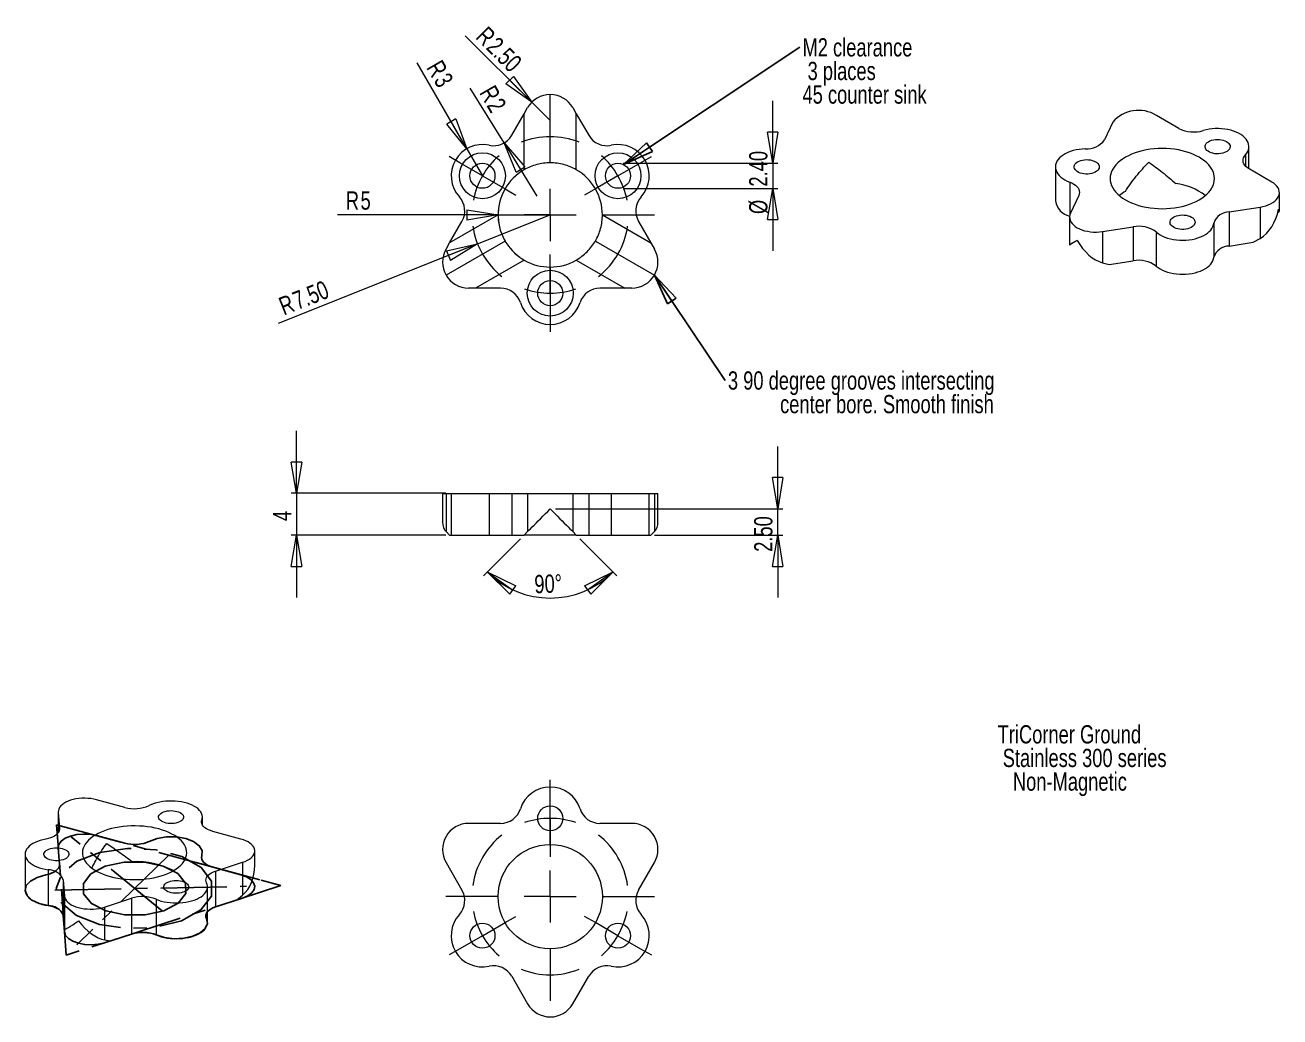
# Model space of a CAD drawing. Header units: millimetres. Extents: x 15 to 256, y 21 to 211.
import ezdxf

# ---------------------------------------------------------------- set-up
doc = ezdxf.new("R2010")
doc.units = ezdxf.units.MM
doc.linetypes.add('CENTERX2', pattern=[20.32, 12.7, -2.54, 2.54, -2.54])
doc.styles.add('SLDTEXTSTYLE0', font='TXT', dxfattribs={"width": 0.75})
doc.dimstyles.new('SLDDIMSTYLE0', dxfattribs={"dimtxt": 3.5, "dimasz": 6, "dimexe": 0, "dimexo": 0.0625, "dimgap": 0.875, "dimtad": 1, "dimtoh": 1, "dimdec": 4, "dimlfac": 0.5, "dimzin": 12, "dimdsep": 46, "dimtxsty": 'SLDTEXTSTYLE0', "dimblk1": 'CLOSED', "dimblk2": 'CLOSED', "dimsah": 1, "dimcen": 0.09, "dimazin": 0, "dimtfac": 1, "dimtofl": 0, "dimtmove": 0, "dimatfit": 3, "dimldrblk": 'CLOSED', "dimfxl": 0, "dimtolj": 1, "dimtzin": 12, "dimarcsym": 0})
doc.dimstyles.new('SLDDIMSTYLE1', dxfattribs={"dimtxt": 3.5, "dimasz": 6, "dimexe": 0, "dimexo": 0.0625, "dimgap": 0.875, "dimtad": 1, "dimtoh": 1, "dimlfac": 0.5, "dimrnd": 1e-09, "dimzin": 12, "dimdsep": 46, "dimtxsty": 'SLDTEXTSTYLE0', "dimblk1": 'CLOSED', "dimblk2": 'CLOSED', "dimsah": 1, "dimcen": 0.09, "dimadec": 0, "dimazin": 0, "dimtfac": 1, "dimtofl": 0, "dimtmove": 0, "dimatfit": 3, "dimldrblk": 'CLOSED', "dimfxl": 0, "dimtolj": 1, "dimtzin": 12, "dimarcsym": 0})
doc.dimstyles.new('SLDDIMSTYLE2', dxfattribs={"dimtxt": 3.5, "dimasz": 6, "dimexe": 0, "dimexo": 0.0625, "dimgap": 0.875, "dimtad": 1, "dimtoh": 1, "dimlfac": 0.5, "dimrnd": 1e-09, "dimzin": 4, "dimdsep": 46, "dimtxsty": 'SLDTEXTSTYLE0', "dimblk1": 'CLOSED', "dimblk2": 'CLOSED', "dimsah": 1, "dimcen": 0.09, "dimadec": 0, "dimazin": 0, "dimtfac": 1, "dimtofl": 0, "dimtmove": 0, "dimatfit": 3, "dimldrblk": 'CLOSED', "dimfxl": 0, "dimtolj": 1, "dimtzin": 12, "dimarcsym": 0})
doc.dimstyles.new('SLDDIMSTYLE3', dxfattribs={"dimtxt": 3.5, "dimasz": 6, "dimexe": 0, "dimexo": 0.0625, "dimgap": 0.875, "dimtad": 1, "dimtoh": 1, "dimlfac": 0.5, "dimrnd": 1e-09, "dimzin": 12, "dimdsep": 46, "dimtxsty": 'SLDTEXTSTYLE0', "dimblk1": 'CLOSED', "dimblk2": 'CLOSED', "dimsah": 1, "dimcen": 0.09, "dimadec": 0, "dimazin": 0, "dimtfac": 1, "dimtofl": 0, "dimtmove": 0, "dimatfit": 3, "dimldrblk": 'CLOSED', "dimfxl": 0, "dimtolj": 1, "dimtzin": 12, "dimarcsym": 0})
doc.dimstyles.new('SLDDIMSTYLE4', dxfattribs={"dimtxt": 3.5, "dimasz": 6, "dimexe": 0, "dimexo": 0.0625, "dimgap": 0.875, "dimtad": 1, "dimtoh": 1, "dimlfac": 0.5, "dimrnd": 1e-09, "dimzin": 4, "dimdsep": 46, "dimtxsty": 'SLDTEXTSTYLE0', "dimblk1": 'CLOSED', "dimblk2": 'CLOSED', "dimsah": 1, "dimcen": 0.09, "dimadec": 0, "dimazin": 0, "dimtfac": 1, "dimtofl": 0, "dimtmove": 0, "dimatfit": 3, "dimldrblk": 'CLOSED', "dimfxl": 0, "dimtolj": 1, "dimtzin": 12, "dimarcsym": 0})
doc.dimstyles.new('SLDDIMSTYLE5', dxfattribs={"dimtxt": 3.5, "dimasz": 6, "dimexe": 0, "dimexo": 0.0625, "dimgap": 0.875, "dimtad": 1, "dimtoh": 1, "dimlfac": 0.5, "dimrnd": 1e-09, "dimzin": 4, "dimdsep": 46, "dimtxsty": 'SLDTEXTSTYLE0', "dimblk1": 'CLOSED', "dimblk2": 'CLOSED', "dimsah": 1, "dimcen": 0.09, "dimadec": 0, "dimazin": 0, "dimtfac": 1, "dimtofl": 0, "dimtmove": 0, "dimatfit": 3, "dimldrblk": 'CLOSED', "dimfxl": 0, "dimtolj": 1, "dimtzin": 12, "dimarcsym": 0})
doc.dimstyles.new('SLDDIMSTYLE6', dxfattribs={"dimtxt": 3.5, "dimasz": 6, "dimexe": 0, "dimexo": 0.0625, "dimgap": 0.875, "dimtad": 1, "dimtoh": 1, "dimlfac": 0.5, "dimrnd": 1e-09, "dimzin": 12, "dimdsep": 46, "dimtxsty": 'SLDTEXTSTYLE0', "dimblk1": 'CLOSED', "dimblk2": 'CLOSED', "dimsah": 1, "dimcen": 0.09, "dimadec": 0, "dimazin": 0, "dimtfac": 1, "dimtofl": 0, "dimtmove": 1, "dimatfit": 3, "dimldrblk": 'CLOSED', "dimfxl": 0, "dimtolj": 1, "dimtzin": 12, "dimarcsym": 0})
doc.dimstyles.new('SLDDIMSTYLE7', dxfattribs={"dimtxt": 6, "dimasz": 6, "dimexe": 0, "dimexo": 0.0625, "dimgap": 1.5, "dimtad": 0, "dimtih": 1, "dimtoh": 1, "dimdec": 0, "dimrnd": 1e-09, "dimzin": 0, "dimdsep": 46, "dimtxsty": 'Standard', "dimblk1": 'CLOSED', "dimblk2": 'CLOSED', "dimsah": 1, "dimcen": 0.09, "dimadec": 0, "dimazin": 0, "dimtfac": 1, "dimtdec": 0, "dimtofl": 0, "dimtmove": 0, "dimatfit": 3, "dimldrblk": 'CLOSED', "dimfxl": 0, "dimtolj": 1, "dimtzin": 0, "dimarcsym": 0})

# ---------------------------------------------------------------- blocks, each defined once
blk = doc.blocks.new('SW_NOTE_0')
at = {"color": 0, "linetype": 'Continuous', "lineweight": 0, "char_height": 3.5, "attachment_point": 1, "style": 'SLDTEXTSTYLE0'}
for s, insert in [('TriCorner Ground', (0, 4.51)), (' Stainless 300 series', (0, -0.01)), ('   Non-Magnetic', (0, -4.54))]:
    blk.add_mtext(s, dxfattribs=dict(at, insert=insert))
blk = doc.blocks.new('_CLOSED')
at = {"color": 0, "linetype": 'ByBlock', "lineweight": -2}
for p, q in [((-1, 0.166667), (0, 0)), ((-1, 0.166667), (-1, -0.166667)), ((0, 0), (-1, -0.166667)), ((0, 0), (-1, 0))]:
    blk.add_line(p, q, dxfattribs=at)
blk = doc.blocks.new('*D3')
at = {"color": 7, "linetype": 'Continuous', "lineweight": 0}
for p, q in [((110.07, 112.64), (102.99, 105.56)), ((121.48, 112.64), (128.56, 105.56))]:
    blk.add_line(p, q, dxfattribs=at)
blk.add_arc((115.78, 118.35), 17.08, 225, 315, dxfattribs=at)
at = {"color": 7, "linetype": 'Continuous', "lineweight": 0, "xscale": 6, "yscale": 6}
for p, rotation in [((103.7, 106.27, -1.08), 144.6790649291375), ((127.85, 106.27, -1.08), 35.32093507086367)]:
    blk.add_blockref('_CLOSED', p, dxfattribs=dict(at, rotation=rotation))
at = {"color": 7, "linetype": 'Continuous', "lineweight": 0, "insert": (112.68, 105.67), "char_height": 3.5, "attachment_point": 1, "rotation": 1.9243, "style": 'SLDTEXTSTYLE0'}
blk.add_mtext('90°', dxfattribs=at)
blk = doc.blocks.new('*D4')
at = {"color": 7, "linetype": 'Continuous', "lineweight": 0}
for p, q in [((67.13, 121.35), (67.13, 133.35)), ((95.79, 121.35), (66.13, 121.35)), ((67.13, 121.35), (67.13, 113.35)), ((95.79, 113.35), (66.13, 113.35)), ((67.13, 113.35), (67.13, 101.35))]:
    blk.add_line(p, q, dxfattribs=at)
at = {"color": 7, "linetype": 'Continuous', "lineweight": 0, "xscale": 6, "yscale": 6}
for p, rotation in [((67.13, 121.35, -1.08), 270.0000000000004), ((67.13, 113.35, -1.08), 90.0000000000004)]:
    blk.add_blockref('_CLOSED', p, dxfattribs=dict(at, rotation=rotation))
at = {"color": 7, "linetype": 'Continuous', "lineweight": 0, "insert": (62.62, 116.04), "char_height": 3.5, "attachment_point": 1, "rotation": 90, "style": 'SLDTEXTSTYLE0'}
blk.add_mtext('4', dxfattribs=at)
blk = doc.blocks.new('*D5')
at = {"color": 7, "linetype": 'Continuous', "lineweight": 0}
for p, q in [((159.39, 118.35), (159.39, 130.35)), ((116.78, 118.35), (160.39, 118.35)), ((159.39, 113.35), (159.39, 118.35)), ((135.77, 113.35), (160.39, 113.35)), ((159.39, 113.35), (159.39, 101.35))]:
    blk.add_line(p, q, dxfattribs=at)
at = {"color": 7, "linetype": 'Continuous', "lineweight": 0, "xscale": 6, "yscale": 6}
for p, rotation in [((159.39, 118.35, -1.08), 270.0000000000004), ((159.39, 113.35, -1.08), 90.0000000000004)]:
    blk.add_blockref('_CLOSED', p, dxfattribs=dict(at, rotation=rotation))
at = {"color": 7, "linetype": 'Continuous', "lineweight": 0, "insert": (154.88, 110.13), "char_height": 3.5, "attachment_point": 1, "rotation": 90, "style": 'SLDTEXTSTYLE0'}
blk.add_mtext('2.50', dxfattribs=at)
blk = doc.blocks.new('SW_CENTERMARKSYMBOL_0')
at = {"color": 0, "linetype": 'Continuous', "lineweight": 0}
for p, q in [((0, 5), (0, 7.4)), ((0, 0), (0, 5)), ((0, -5), (0, 5)), ((0, 0), (0, -5)), ((0, -5), (0, -7.4)), ((0, -15), (0, -10)), ((-10, -15), (-20, -15)), ((0, -15), (-5, -15)), ((0, -15), (0, -20)), ((0, -15), (5, -15)), ((10, -15), (20, -15)), ((-8.66, -20), (-6.58, -18.8)), ((8.66, -20), (6.58, -18.8)), ((-12.99, -22.5), (-8.66, -20)), ((12.99, -22.5), (8.66, -20)), ((-12.99, -22.5), (-17.32, -25)), ((12.99, -22.5), (17.32, -25)), ((-17.32, -25), (-19.4, -26.2)), ((0, -25), (0, -35)), ((17.32, -25), (19.4, -26.2))]:
    blk.add_line(p, q, dxfattribs=at)
for start, end in [(90, 109.0986), (70.9014, 90), (128.1972, 171.8028), (8.1972, 51.8028), (190.9014, 210), (330, 349.0986), (210, 229.0986), (310.9014, 330), (248.1972, 291.8028)]:
    blk.add_arc((0, -15), 15, start, end, dxfattribs=at)
blk = doc.blocks.new('*D7')
at = {"color": 7, "linetype": 'Continuous', "lineweight": 0}
for q in [(74.99, 174.72), (115.78, 174.72)]:
    blk.add_line((105.78, 174.72), q, dxfattribs=at)
blk.add_arc((115.78, 174.72), 10, 174.2894, 234.2894, dxfattribs=at)
at = {"color": 7, "linetype": 'Continuous', "lineweight": 0, "xscale": 6, "yscale": 6, "rotation": 2.732337535058741e-09}
blk.add_blockref('_CLOSED', (105.78, 174.72, 4.2), dxfattribs=at)
at = {"color": 7, "linetype": 'Continuous', "lineweight": 0, "char_height": 3.5, "attachment_point": 1, "rotation": 0, "style": 'SLDTEXTSTYLE0'}
for s, insert in [('R', (76.58, 179.23)), ('5', (79.41, 179.23))]:
    blk.add_mtext(s, dxfattribs=dict(at, insert=insert))
blk = doc.blocks.new('*D8')
at = {"color": 7, "linetype": 'Continuous', "lineweight": 0}
for q in [(115.78, 174.72), (63.59, 153.89)]:
    blk.add_line((101.85, 169.16), q, dxfattribs=at)
at = {"color": 7, "linetype": 'Continuous', "lineweight": 0, "xscale": 6, "yscale": 6, "rotation": 21.76019299812434}
blk.add_blockref('_CLOSED', (101.85, 169.16, 4.2), dxfattribs=at)
at = {"color": 7, "linetype": 'Continuous', "lineweight": 0, "char_height": 3.5, "attachment_point": 1, "rotation": 21.7602, "style": 'SLDTEXTSTYLE0'}
for s, insert in [('7.50', (66.03, 159.72)), ('R', (63.4, 158.67))]:
    blk.add_mtext(s, dxfattribs=dict(at, insert=insert))
blk = doc.blocks.new('*D9')
at = {"color": 7, "linetype": 'Continuous', "lineweight": 0}
for p, q in [((158.43, 184.62), (158.43, 196.62)), ((129.77, 184.62), (159.43, 184.62)), ((158.43, 184.62), (158.43, 179.82)), ((129.77, 179.82), (159.43, 179.82)), ((158.43, 179.82), (158.43, 167.82))]:
    blk.add_line(p, q, dxfattribs=at)
at = {"color": 7, "linetype": 'Continuous', "lineweight": 0, "xscale": 6, "yscale": 6}
for p, rotation in [((158.43, 184.62, 4.2), 270.0000000000004), ((158.43, 179.82, 4.2), 90.0000000000004)]:
    blk.add_blockref('_CLOSED', p, dxfattribs=dict(at, rotation=rotation))
at = {"color": 7, "linetype": 'Continuous', "lineweight": 0, "char_height": 3.5, "attachment_point": 1, "rotation": 90, "style": 'SLDTEXTSTYLE0'}
for s, insert in [('2.40', (153.92, 180.16)), ('%%c', (153.92, 174.89))]:
    blk.add_mtext(s, dxfattribs=dict(at, insert=insert))
blk = doc.blocks.new('*D10')
at = {"color": 7, "linetype": 'Continuous', "lineweight": 0}
for q in [(100.42, 199.03), (113.24, 178.33)]:
    blk.add_line((106.92, 188.53), q, dxfattribs=at)
at = {"color": 7, "linetype": 'Continuous', "lineweight": 0, "xscale": 6, "yscale": 6, "rotation": 121.7866588824368}
blk.add_blockref('_CLOSED', (106.92, 188.53, 4.2), dxfattribs=at)
at = {"color": 7, "linetype": 'Continuous', "lineweight": 0, "char_height": 3.5, "attachment_point": 1, "rotation": 300, "style": 'SLDTEXTSTYLE0'}
for s, insert in [('R', (105.12, 199.91)), ('2', (106.53, 197.46))]:
    blk.add_mtext(s, dxfattribs=dict(at, insert=insert))
blk = doc.blocks.new('*D11')
at = {"color": 7, "linetype": 'Continuous', "lineweight": 0}
for q in [(99.49, 209.08), (115.78, 192.8)]:
    blk.add_line((112.24, 196.33), q, dxfattribs=at)
at = {"color": 7, "linetype": 'Continuous', "lineweight": 0, "xscale": 6, "yscale": 6, "rotation": 315.0000000044914}
blk.add_blockref('_CLOSED', (112.24, 196.33, 4.2), dxfattribs=at)
at = {"color": 7, "linetype": 'Continuous', "lineweight": 0, "char_height": 3.5, "attachment_point": 1, "rotation": 315, "style": 'SLDTEXTSTYLE0'}
for s, insert in [('R', (103.77, 211.12)), ('2.50', (105.78, 209.12))]:
    blk.add_mtext(s, dxfattribs=dict(at, insert=insert))
blk = doc.blocks.new('*D12')
at = {"color": 7, "linetype": 'Continuous', "lineweight": 0}
for q in [(90.29, 203.86), (102.79, 182.22)]:
    blk.add_line((99.79, 187.42), q, dxfattribs=at)
at = {"color": 7, "linetype": 'Continuous', "lineweight": 0, "xscale": 6, "yscale": 6, "rotation": 300.0000000023964}
blk.add_blockref('_CLOSED', (99.79, 187.42, 4.2), dxfattribs=at)
at = {"color": 7, "linetype": 'Continuous', "lineweight": 0, "char_height": 3.5, "attachment_point": 1, "rotation": 300, "style": 'SLDTEXTSTYLE0'}
for s, insert in [('R', (94.97, 204.73)), ('3', (96.39, 202.28))]:
    blk.add_mtext(s, dxfattribs=dict(at, insert=insert))
blk = doc.blocks.new('SW_NOTE_1')
at = {"color": 0, "linetype": 'Continuous', "lineweight": 0, "char_height": 3.5, "attachment_point": 1, "style": 'SLDTEXTSTYLE0'}
for s, insert in [('M2 clearance', (0.5, 1.74)), (' 3 places', (0.5, -2.79)), ('45 counter sink', (0.5, -7.31))]:
    blk.add_mtext(s, dxfattribs=dict(at, insert=insert))
blk = doc.blocks.new('SW_NOTE_2')
at = {"color": 0, "linetype": 'Continuous', "lineweight": 0, "char_height": 3.5, "attachment_point": 1, "style": 'SLDTEXTSTYLE0'}
for s, insert in [('3 90 degree grooves intersecting', (0.5, 1.74)), ('center bore. Smooth finish', (10.5, -2.79))]:
    blk.add_mtext(s, dxfattribs=dict(at, insert=insert))
blk = doc.blocks.new('SW_CENTERMARKSYMBOL_1')
at = {"color": 0, "linetype": 'Continuous', "lineweight": 0}
for p, q in [((0, 25), (0, 35)), ((-17.32, 25), (-19.4, 26.2)), ((-12.99, 22.5), (-17.32, 25)), ((12.99, 22.5), (17.32, 25)), ((17.32, 25), (19.4, 26.2)), ((-12.99, 22.5), (-8.66, 20)), ((12.99, 22.5), (8.66, 20)), ((-8.66, 20), (-6.58, 18.8)), ((0, 15), (0, 20)), ((8.66, 20), (6.58, 18.8)), ((-10, 15), (-20, 15)), ((0, 15), (-5, 15)), ((0, 15), (0, 10)), ((0, 15), (5, 15)), ((10, 15), (20, 15)), ((0, 5), (0, 7.4)), ((0, 0), (0, 5)), ((0, 5), (0, -5)), ((0, 0), (0, -5)), ((0, -5), (0, -7.4))]:
    blk.add_line(p, q, dxfattribs=at)
for start, end in [(68.1972, 111.8028), (130.9014, 150), (30, 49.0986), (150, 169.0986), (10.9014, 30), (188.1972, 231.8028), (308.1972, 351.8028), (250.9014, 270), (270, 289.0986)]:
    blk.add_arc((0, 15), 15, start, end, dxfattribs=at)

msp = doc.modelspace()

# ---------------------------------------------------------------- linework, layer by layer
at = {"color": 7, "linetype": 'Continuous', "lineweight": 15}
for p, q in [((115.77771, 184.7248), (115.77771, 197.79557)), ((110.77771, 194.13532), (111.44758, 195.29557)), ((120.10783, 195.29557), (120.77771, 194.13532)), ((108.3868, 189.99415), (110.77771, 194.13532)), ((110.77771, 183.38505), (110.77771, 194.13532)), ((120.77771, 183.38505), (120.77771, 194.13532)), ((120.77771, 194.13532), (123.16861, 189.99415)), ((223.62849, 192.51936), (222.04412, 189.10587)), ((236.32225, 191.31447), (231.99366, 193.81331)), ((249.07206, 186.22855), (249.07206, 184.10823)), ((254.12574, 181.03673), (249.79715, 183.53557)), ((215.40748, 181.02118), (215.40748, 174.72738)), ((217.11197, 178.47971), (215.52759, 175.06622)), ((245.97133, 175.29299), (251.8843, 176.20763)), ((251.8843, 176.20763), (251.8843, 170.22228)), ((105.77771, 174.7248), (96.46771, 169.34967)), ((96.46771, 169.34967), (98.85861, 173.49084)), ((125.77771, 174.7248), (135.08771, 169.34967)), ((132.6968, 173.49084), (135.08771, 169.34967)), ((245.97133, 175.29299), (245.97133, 168.76066)), ((221.65131, 171.53107), (227.56428, 172.44571)), ((221.65131, 171.53107), (221.65131, 165.54572)), ((227.56428, 172.44571), (227.56428, 165.91339)), ((231.96672, 171.46173), (231.96672, 164.92941)), ((243.01095, 173.1701), (243.01095, 166.63777)), ((107.11745, 169.7248), (95.79783, 163.18942)), ((95.79783, 168.18941), (96.46771, 169.34967)), ((124.43796, 169.7248), (135.75758, 163.18942)), ((135.08771, 169.34967), (135.75758, 168.18941)), ((215.87434, 169.28096), (215.52759, 169.08088)), ((216.82197, 169.82802), (215.87434, 169.28096)), ((245.97133, 168.76066), (250.59021, 169.47512)), ((250.59021, 169.47512), (251.8843, 170.22228)), ((110.77771, 166.06455), (101.46771, 160.68941)), ((120.77771, 166.06455), (130.08771, 160.68941)), ((221.65131, 165.54572), (222.94541, 165.19892)), ((222.94541, 165.19892), (227.56428, 165.91339)), ((101.46771, 160.68941), (100.12796, 160.68941)), ((106.24952, 160.68941), (101.46771, 160.68941)), ((130.08771, 160.68941), (125.3059, 160.68941)), ((131.42745, 160.68941), (130.08771, 160.68941)), ((95.12796, 121.34539), (95.79783, 121.34539)), ((95.79783, 121.34539), (95.79783, 114.01526)), ((95.79783, 121.34539), (98.85861, 121.34539)), ((96.78733, 121.34539), (104.06855, 121.34539)), ((98.85861, 121.34539), (99.39451, 121.34539)), ((104.06855, 121.34539), (104.06855, 113.34539)), ((104.06855, 121.34539), (108.3868, 121.34539)), ((108.3868, 121.34539), (108.3868, 113.34539)), ((108.3868, 121.34539), (111.44758, 121.34539)), ((111.44758, 121.34539), (111.44758, 114.01526)), ((111.44758, 121.34539), (120.10783, 121.34539)), ((120.10783, 121.34539), (120.10783, 114.01526)), ((120.10783, 121.34539), (123.16861, 121.34539)), ((123.16861, 121.34539), (123.16861, 113.34539)), ((123.16861, 121.34539), (127.48686, 121.34539)), ((127.48686, 121.34539), (127.48686, 113.34539)), ((127.48686, 121.34539), (134.76809, 121.34539)), ((132.16091, 121.34539), (132.6968, 121.34539)), ((132.6968, 121.34539), (135.75758, 121.34539)), ((135.75758, 121.34539), (135.75758, 114.01526)), ((135.75758, 121.34539), (136.42745, 121.34539)), ((95.79783, 114.01526), (96.46771, 113.34539)), ((96.46771, 113.34539), (98.85861, 113.34539)), ((96.78733, 113.34539), (104.06855, 113.34539)), ((98.85861, 113.34539), (99.39451, 113.34539)), ((104.06855, 113.34539), (108.3868, 113.34539)), ((108.3868, 113.34539), (110.77771, 113.34539)), ((110.77771, 113.34539), (111.44758, 114.01526)), ((120.77771, 113.34539), (110.77771, 113.34539)), ((120.10783, 114.01526), (120.77771, 113.34539)), ((120.77771, 113.34539), (123.16861, 113.34539)), ((123.16861, 113.34539), (127.48686, 113.34539)), ((127.48686, 113.34539), (134.76809, 113.34539)), ((132.16091, 113.34539), (132.6968, 113.34539)), ((132.6968, 113.34539), (135.08771, 113.34539)), ((135.08771, 113.34539), (135.75758, 114.01526)), ((34.20222, 61.11999), (28.7882, 62.5914)), ((21.45835, 60.2159), (21.6912, 57.06535)), ((21.45835, 60.2159), (21.45835, 56.29017)), ((48.98541, 58.72456), (48.98541, 57.99848)), ((106.24952, 58.07005), (100.12796, 58.07005)), ((131.42745, 58.07005), (125.3059, 58.07005)), ((21.6912, 57.06535), (21.6912, 56.90862)), ((56.47004, 55.06807), (51.05603, 56.53949)), ((51.61831, 48.9318), (56.79947, 50.61094)), ((56.79947, 50.61094), (56.79947, 44.32779)), ((95.79783, 50.57005), (98.85861, 45.26863)), ((132.6968, 45.26863), (135.75758, 50.57005)), ((19.48728, 49.16464), (19.48728, 42.3073)), ((51.61831, 48.9318), (51.61831, 42.07446)), ((22.41609, 47.25769), (22.64895, 44.10714)), ((22.41609, 47.25769), (22.41609, 40.40035)), ((22.64895, 44.10714), (22.64895, 37.82399)), ((30.30823, 42.02551), (35.48939, 43.70465)), ((35.48939, 43.70465), (35.48939, 36.84731)), ((40.19886, 43.53568), (40.19886, 36.67834)), ((51.61831, 42.07446), (55.66554, 43.38611)), ((55.66554, 43.38611), (56.79947, 44.32779)), ((30.30823, 42.02551), (30.30823, 35.74236)), ((22.41609, 40.40035), (22.59798, 37.93932)), ((22.59798, 37.93932), (22.64895, 37.82399)), ((31.44217, 35.53566), (35.48939, 36.84731)), ((30.30823, 35.74236), (31.44217, 35.53566)), ((108.3868, 28.76532), (111.44758, 23.46389)), ((120.10783, 23.46389), (123.16861, 28.76532))]:
    msp.add_line(p, q, dxfattribs=at)
at = {"color": 7, "linetype": 'CENTERX2'}
for p, q in [((21.12892, 57.81569), (37.39164, 53.39583)), ((22.97837, 32.79267), (21.12892, 57.81569)), ((21.12892, 57.81569), (64.12933, 46.1291)), ((41.40468, 41.21998), (23.948, 55.50828)), ((42.62912, 51.9724), (25.00312, 34.76888)), ((47.8666, 50.54896), (64.12933, 46.1291)), ((20.78537, 45.27931), (57.55591, 46.00023)), ((64.12933, 46.1291), (22.97837, 32.79267))]:
    msp.add_line(p, q, dxfattribs=at)
at = {"color": 7, "linetype": 'Continuous'}
for p, q in [((34.20222, 54.26265), (28.7882, 55.73406)), ((21.45835, 53.35856), (21.6912, 50.20801)), ((56.47004, 48.21073), (51.05603, 49.68215)), ((51.61831, 42.07446), (56.79947, 43.7536)), ((22.41609, 40.40035), (22.64895, 37.2498)), ((30.30823, 35.16817), (35.48939, 36.84731))]:
    msp.add_line(p, q, dxfattribs=at)
at = {"color": 7, "linetype": 'Continuous', "lineweight": 15, "flags": 128}
for points in [[(249.07206, 186.22855), (249.32262, 186.54688), (249.51632, 186.87818), (249.65117, 187.21906), (249.72579, 187.56605), (249.73944, 187.91562), (249.69197, 188.26421), (249.58386, 188.60825), (249.41621, 188.94425), (249.19075, 189.26878), (248.90975, 189.57853), (248.57609, 189.87035), (248.19316, 190.14126), (247.76487, 190.38851), (247.29559, 190.60956), (246.79009, 190.80218), (246.25352, 190.9644), (245.69136, 191.09456), (245.10933, 191.19134), (244.51337, 191.25375), (243.90954, 191.28115), (243.304, 191.27327), (242.70293, 191.23019), (242.11244, 191.15235), (241.53855, 191.04053), (240.98712, 190.89588)], [(245.43884, 188.79847), (245.68909, 188.62863), (245.88891, 188.43782), (246.03312, 188.23097), (246.11798, 188.01345), (246.1413, 187.79088), (246.10247, 187.56904), (246.00251, 187.35367), (245.84399, 187.15034), (245.63103, 186.96432), (245.36913, 186.80044), (245.06509, 186.66293), (244.72678, 186.55535), (244.36295, 186.4805), (243.98304, 186.44031), (243.59688, 186.43582), (243.21447, 186.46715), (242.84572, 186.53348), (242.50017, 186.6331), (242.18679, 186.76344), (241.91368, 186.9211), (241.68791, 187.10201), (241.51534, 187.30149), (241.40043, 187.51437), (241.34616, 187.73513), (241.35394, 187.95805), (241.42356, 188.17737), (241.55323, 188.3874), (241.73957, 188.58271), (241.97777, 188.75823), (242.26166, 188.90942), (242.58388, 189.03236), (242.93609, 189.12387), (243.30917, 189.18158), (243.69346, 189.20399), (244.07899, 189.19053), (244.45579, 189.14154), (244.8141, 189.05829), (245.14464, 188.94294), (245.43884, 188.79847)], [(218.36677, 187.39688), (217.76393, 187.36298), (217.17009, 187.29417), (216.59128, 187.19115), (216.03342, 187.05496), (215.50219, 186.887), (215.00299, 186.68897), (214.54093, 186.4629), (214.1207, 186.21109), (213.74659, 185.9361), (213.42241, 185.64074), (213.15146, 185.32802), (212.93651, 185.00112), (212.77975, 184.66338), (212.68277, 184.31823), (212.64656, 183.9692), (212.67149, 183.61984), (212.75731, 183.27371), (212.90314, 182.93434), (213.1075, 182.60518), (213.3683, 182.2896), (213.68288, 181.9908), (214.04805, 181.71184), (214.46008, 181.45555), (214.91476, 181.22454), (215.40748, 181.02118)], [(220.34335, 184.91661), (220.5936, 184.74677), (220.79342, 184.55595), (220.93763, 184.3491), (221.02249, 184.13158), (221.04581, 183.90902), (221.00698, 183.68717), (220.90702, 183.4718), (220.7485, 183.26847), (220.53554, 183.08246), (220.27364, 182.91857), (219.9696, 182.78106), (219.63129, 182.67349), (219.26746, 182.59863), (218.88755, 182.55844), (218.50139, 182.55395), (218.11898, 182.58528), (217.75023, 182.65162), (217.40469, 182.75124), (217.0913, 182.88157), (216.81819, 183.03923), (216.59242, 183.22015), (216.41985, 183.41963), (216.30494, 183.6325), (216.25067, 183.85326), (216.25845, 184.07619), (216.32807, 184.29551), (216.45774, 184.50554), (216.64408, 184.70084), (216.88228, 184.87636), (217.16617, 185.02755), (217.48839, 185.15049), (217.84061, 185.242), (218.21368, 185.29971), (218.59797, 185.32213), (218.9835, 185.30866), (219.3603, 185.25967), (219.71861, 185.17642), (220.04915, 185.06107), (220.34335, 184.91661)], [(226.06412, 177.61368), (226.6407, 177.30599), (227.25733, 177.02536), (227.9102, 176.77353), (228.59528, 176.55205), (229.30835, 176.36228), (230.04501, 176.20539), (230.80073, 176.08235), (231.57084, 175.99392), (232.35059, 175.94064), (233.13518, 175.92284), (233.91977, 175.94064), (234.69953, 175.99392), (235.46964, 176.08235), (236.22535, 176.20539), (236.96202, 176.36228), (237.67509, 176.55205), (238.36017, 176.77353), (239.01304, 177.02536), (239.62966, 177.30599), (240.20625, 177.61368), (240.73924, 177.94654), (241.22535, 178.30251), (241.66159, 178.6794), (242.04525, 179.07489), (242.37398, 179.48654), (242.64575, 179.9118), (242.85888, 180.34807), (243.01207, 180.79264), (243.10436, 181.24278), (243.13518, 181.69572), (243.10436, 182.14865), (243.01207, 182.5988), (242.85888, 183.04337), (242.64575, 183.47964), (242.37398, 183.9049), (242.04525, 184.31655), (241.66159, 184.71204), (241.22535, 185.08893), (240.73924, 185.4449), (240.20625, 185.77776), (239.62966, 186.08545), (239.01304, 186.36608), (238.36017, 186.61791), (237.67509, 186.83939), (236.96202, 187.02916), (236.22535, 187.18605), (235.46964, 187.30909), (234.69953, 187.39752), (233.91977, 187.4508), (233.13518, 187.4686), (232.35059, 187.4508), (231.57084, 187.39752), (230.80073, 187.30909), (230.04501, 187.18605), (229.30835, 187.02916), (228.59528, 186.83939), (227.9102, 186.61791), (227.25733, 186.36608), (226.6407, 186.08545), (226.06412, 185.77776), (225.53112, 185.4449), (225.04501, 185.08893), (224.60878, 184.71204), (224.22512, 184.31655), (223.89639, 183.9049), (223.62462, 183.47964), (223.41148, 183.04337), (223.2583, 182.5988), (223.16601, 182.14865), (223.13518, 181.69572), (223.16601, 181.24278), (223.2583, 180.79264), (223.41148, 180.34807), (223.62462, 179.9118), (223.89639, 179.48654), (224.22512, 179.07489), (224.60878, 178.6794), (225.04501, 178.30251), (225.53112, 177.94654), (226.06412, 177.61368)], [(249.79715, 183.53557), (249.46355, 183.75415), (249.18027, 183.99523), (248.95182, 184.25498), (248.78184, 184.52926), (248.67304, 184.81372), (248.62714, 185.10383), (248.64488, 185.39496), (248.72597, 185.68249), (248.86912, 185.96183), (249.07206, 186.22855)], [(215.40748, 181.02118), (215.81423, 180.84878), (216.18015, 180.64818), (216.49941, 180.42258), (216.76693, 180.17557), (216.97844, 179.91108), (217.13059, 179.63333), (217.22095, 179.34673), (217.24809, 179.05584), (217.21156, 178.76529), (217.11197, 178.47971)], [(251.8843, 176.20763), (252.43624, 176.31321), (252.96321, 176.45506), (253.45809, 176.63128), (253.91419, 176.83947), (254.32533, 177.07682), (254.68597, 177.34012), (254.99121, 177.62581), (255.23694, 177.93002), (255.41984, 178.24865), (255.53742, 178.57737), (255.58809, 178.91176), (255.57118, 179.24728), (255.48691, 179.5794), (255.33642, 179.90362), (255.12175, 180.21557), (254.84579, 180.51102), (254.51229, 180.78598), (254.12574, 181.03673)], [(215.52759, 175.06622), (215.41001, 174.73749), (215.35933, 174.40311), (215.37625, 174.06759), (215.46052, 173.73547), (215.61101, 173.41124), (215.82568, 173.0993), (216.10164, 172.80385), (216.43514, 172.52889), (216.82169, 172.27814), (217.25604, 172.05499), (217.73234, 171.86246), (218.24413, 171.70316), (218.7845, 171.57923), (219.34613, 171.49235), (219.92144, 171.4437), (220.50264, 171.43394), (221.08188, 171.4632), (221.65131, 171.53107)], [(238.71453, 174.31115), (238.96478, 174.14131), (239.16459, 173.9505), (239.3088, 173.74365), (239.39366, 173.52613), (239.41698, 173.30356), (239.37816, 173.08172), (239.27819, 172.86635), (239.11967, 172.66302), (238.90671, 172.477), (238.64482, 172.31312), (238.34077, 172.17561), (238.00246, 172.06803), (237.63863, 171.99318), (237.25872, 171.95299), (236.87256, 171.9485), (236.49015, 171.97983), (236.1214, 172.04616), (235.77586, 172.14579), (235.46247, 172.27612), (235.18936, 172.43378), (234.96359, 172.6147), (234.79102, 172.81417), (234.67612, 173.02705), (234.62185, 173.24781), (234.62963, 173.47074), (234.69925, 173.69005), (234.82891, 173.90009), (235.01525, 174.09539), (235.25346, 174.27091), (235.53734, 174.4221), (235.85957, 174.54504), (236.21178, 174.63655), (236.58486, 174.69426), (236.96914, 174.71667), (237.35468, 174.70321), (237.73148, 174.65422), (238.08979, 174.57097), (238.42032, 174.45562), (238.71453, 174.31115)], [(231.96672, 171.46173), (232.31899, 171.17729), (232.71915, 170.91481), (233.1631, 170.67695), (233.64634, 170.46615), (234.16392, 170.28454), (234.71059, 170.13398), (235.28076, 170.01601), (235.86864, 169.93182), (236.46822, 169.88228), (237.07339, 169.86789), (237.678, 169.88879), (238.27588, 169.94478), (238.86093, 170.03527), (239.4272, 170.15936), (239.96891, 170.31578), (240.48054, 170.50292), (240.95688, 170.71889), (241.39308, 170.96148), (241.78469, 171.22823), (242.12771, 171.51641), (242.41866, 171.82308), (242.65457, 172.14513), (242.83303, 172.47926), (242.95223, 172.82208), (243.01095, 173.1701)], [(231.96672, 164.92941), (232.31899, 164.64497), (232.71915, 164.38248), (233.1631, 164.14463), (233.64634, 163.93382), (234.16392, 163.75221), (234.71059, 163.60166), (235.28076, 163.48368), (235.86864, 163.3995), (236.46822, 163.34995), (237.07339, 163.33556), (237.678, 163.35646), (238.27588, 163.41245), (238.86093, 163.50295), (239.4272, 163.62704), (239.96891, 163.78345), (240.48054, 163.97059), (240.95688, 164.18656), (241.39308, 164.42916), (241.78469, 164.6959), (242.12771, 164.98408), (242.41866, 165.29076), (242.65457, 165.6128), (242.83303, 165.94694), (242.95223, 166.28976), (243.01095, 166.63777)], [(111.44758, 114.01526), (111.70483, 114.27251), (111.99896, 114.56664), (112.32731, 114.89499), (112.68691, 115.25459), (113.0745, 115.64218), (113.48657, 116.05425), (113.9194, 116.48707), (114.36904, 116.93672), (114.83145, 117.39913), (115.30243, 117.87011), (115.77771, 118.34539)], [(115.77771, 118.34539), (116.25299, 117.87011), (116.72396, 117.39913), (117.18637, 116.93672), (117.63602, 116.48707), (118.06884, 116.05425), (118.48091, 115.64218), (118.8685, 115.25459), (119.2281, 114.89499), (119.55645, 114.56664), (119.85059, 114.27251), (120.10783, 114.01526)], [(28.7882, 62.5914), (28.25905, 62.71553), (27.7055, 62.80717), (27.13503, 62.8651), (26.55537, 62.88853), (25.97434, 62.87713), (25.39981, 62.83108), (24.83954, 62.75098), (24.30112, 62.63793), (23.79182, 62.49344), (23.31854, 62.31949), (22.88766, 62.1184), (22.50502, 61.89292), (22.1758, 61.64608), (21.90444, 61.38123), (21.69461, 61.10194), (21.54916, 60.81199), (21.47005, 60.51531), (21.45835, 60.2159)], [(48.98541, 58.72456), (49.06191, 59.03402), (49.07745, 59.34587), (49.03187, 59.65694), (48.92562, 59.96406), (48.7598, 60.26409), (48.53609, 60.55399), (48.25677, 60.83079), (47.92469, 61.09168), (47.54324, 61.33399), (47.11629, 61.55527), (46.6482, 61.75324), (46.14375, 61.9259), (45.60807, 62.07149), (45.04661, 62.18852), (44.46511, 62.2758), (43.86949, 62.33244), (43.26581, 62.35786), (42.66023, 62.35181), (42.05893, 62.31434), (41.46802, 62.24584), (40.89353, 62.14701), (40.34132, 62.01884), (39.81701, 61.86266), (39.32594, 61.68005), (38.87312, 61.47287)], [(44.19937, 60.36235), (44.52536, 60.25566), (44.81389, 60.12341), (45.0575, 59.96904), (45.24987, 59.79654), (45.38603, 59.61038), (45.46244, 59.41539), (45.47714, 59.2166), (45.42973, 59.01918), (45.32144, 58.82823), (45.15509, 58.6487), (44.93497, 58.48524), (44.66679, 58.34208), (44.3575, 58.22293), (44.0151, 58.13087), (43.64847, 58.0683), (43.26709, 58.03683), (42.88085, 58.03727), (42.49975, 58.06962), (42.13367, 58.13303), (41.79207, 58.22587), (41.48381, 58.34573), (41.21687, 58.4895), (40.99817, 58.65347), (40.83337, 58.83338), (40.72674, 59.02458), (40.68104, 59.22211), (40.69745, 59.42086), (40.77555, 59.61568), (40.91332, 59.80152), (41.10719, 59.97357), (41.35213, 60.12738), (41.6418, 60.25896), (41.96871, 60.36491), (42.32438, 60.44248), (42.6996, 60.48965), (43.08465, 60.50522), (43.46957, 60.48877), (43.84438, 60.44073), (44.19937, 60.36235)], [(51.05603, 56.53949), (50.62548, 56.67504), (50.23149, 56.83743), (49.88033, 57.02408), (49.57759, 57.23201), (49.3281, 57.45792), (49.13581, 57.69821), (49.0038, 57.94906), (48.93415, 58.20647), (48.92799, 58.46635), (48.98541, 58.72456)], [(21.6912, 57.06535), (21.67855, 56.80553), (21.60249, 56.5486), (21.46422, 56.29865), (21.26595, 56.05965), (21.01084, 55.83541), (20.70294, 55.6295), (20.34715, 55.44519), (19.94914, 55.28542), (19.51524, 55.15273), (19.05235, 55.04924)], [(31.41192, 47.8814), (32.12021, 47.70686), (32.85291, 47.56147), (33.6055, 47.44614), (34.37334, 47.36157), (35.15169, 47.3083), (35.93576, 47.28664), (36.72071, 47.29673), (37.50171, 47.33851), (38.27393, 47.41172), (39.03262, 47.51591), (39.7731, 47.65044), (40.4908, 47.81448), (41.1813, 48.00701), (41.84034, 48.22685), (42.46387, 48.47264), (43.04802, 48.74288), (43.58921, 49.03588), (44.0841, 49.34985), (44.52963, 49.68286), (44.92305, 50.03283), (45.26196, 50.39763), (45.54424, 50.775), (45.76817, 51.16261), (45.93236, 51.55808), (46.0358, 51.95896), (46.07785, 52.36278), (46.05825, 52.76706), (45.97713, 53.16931), (45.83499, 53.56703), (45.63269, 53.95778), (45.37149, 54.33916), (45.053, 54.7088), (44.67918, 55.06444), (44.25233, 55.40387), (43.7751, 55.72501), (43.25041, 56.02587), (42.68151, 56.3046), (42.0719, 56.55949), (41.42535, 56.78895), (40.74583, 56.99158), (40.03753, 57.16613), (39.30483, 57.31152), (38.55225, 57.42685), (37.78441, 57.51141), (37.00606, 57.56469), (36.22199, 57.58635), (35.43703, 57.57625), (34.65604, 57.53447), (33.88382, 57.46126), (33.12513, 57.35707), (32.38465, 57.22254), (31.66695, 57.05851), (30.97645, 56.86598), (30.3174, 56.64614), (29.69388, 56.40034), (29.10973, 56.13011), (28.56854, 55.8371), (28.07365, 55.52313), (27.62812, 55.19013), (27.23469, 54.84015), (26.89579, 54.47535), (26.61351, 54.09799), (26.38958, 53.71037), (26.22539, 53.31491), (26.12195, 52.91403), (26.0799, 52.5102), (26.09949, 52.10592), (26.18061, 51.70368), (26.32276, 51.30596), (26.52506, 50.9152), (26.78626, 50.53383), (27.10475, 50.16418), (27.47857, 49.80855), (27.90541, 49.46912), (28.38265, 49.14798), (28.90733, 48.84712), (29.47623, 48.56838), (30.08584, 48.3135), (30.7324, 48.08403), (31.41192, 47.8814)], [(19.05235, 55.04924), (18.49376, 54.92863), (17.96161, 54.77964), (17.46135, 54.60377), (16.99806, 54.40283), (16.57647, 54.17885), (16.20087, 53.93411), (15.87509, 53.67113), (15.60246, 53.39256), (15.38574, 53.10126), (15.22714, 52.80019), (15.12829, 52.49242), (15.09019, 52.18108), (15.11323, 51.86936), (15.19718, 51.56041), (15.34117, 51.2574), (15.54374, 50.96341), (15.80284, 50.68144), (16.1158, 50.41436), (16.47946, 50.16489), (16.89009, 49.93557), (17.34353, 49.72875), (17.83513, 49.54652), (18.35991, 49.39075), (18.9125, 49.26302), (19.48728, 49.16464)], [(22.2098, 53.23584), (22.53578, 53.12915), (22.82432, 52.9969), (23.06792, 52.84253), (23.2603, 52.67003), (23.39646, 52.48388), (23.47287, 52.28888), (23.48756, 52.0901), (23.44015, 51.89267), (23.33187, 51.70172), (23.16551, 51.52219), (22.94539, 51.35873), (22.67722, 51.21557), (22.36792, 51.09642), (22.02553, 51.00436), (21.65889, 50.94179), (21.27752, 50.91032), (20.89128, 50.91076), (20.51018, 50.94311), (20.14409, 51.00652), (19.80249, 51.09936), (19.49424, 51.21922), (19.2273, 51.363), (19.0086, 51.52696), (18.8438, 51.70687), (18.73717, 51.89807), (18.69147, 52.0956), (18.70788, 52.29435), (18.78598, 52.48917), (18.92375, 52.67501), (19.11761, 52.84707), (19.36255, 53.00088), (19.65223, 53.13246), (19.97913, 53.2384), (20.3348, 53.31597), (20.71002, 53.36314), (21.09508, 53.37871), (21.48, 53.36226), (21.8548, 53.31422), (22.2098, 53.23584)], [(56.79947, 50.61094), (57.27276, 50.7849), (57.70363, 50.98598), (58.08627, 51.21146), (58.41549, 51.4583), (58.68685, 51.72316), (58.89668, 52.00245), (59.04213, 52.29239), (59.12124, 52.58908), (59.13295, 52.88848), (59.07708, 53.18657), (58.95441, 53.47929), (58.76658, 53.76271), (58.51614, 54.03297), (58.20647, 54.28644), (57.84176, 54.51967), (57.42695, 54.72952), (56.96764, 54.91315), (56.47004, 55.06807)], [(49.87622, 46.67197), (49.78085, 46.92719), (49.74864, 47.18656), (49.78008, 47.44595), (49.87469, 47.70124), (50.03095, 47.94837), (50.24638, 48.18339), (50.51754, 48.40258), (50.84014, 48.60244), (51.20902, 48.77978), (51.61831, 48.9318)], [(40.19886, 43.53568), (40.68095, 43.34683), (41.19755, 43.18397), (41.7434, 43.04877), (42.31293, 42.9426), (42.90035, 42.86654), (43.49966, 42.82138), (44.10475, 42.80756), (44.70947, 42.82524), (45.30765, 42.87422), (45.89319, 42.95402), (46.46012, 43.06382), (47.00268, 43.20249), (47.51532, 43.36863), (47.99283, 43.56054), (48.43034, 43.77627), (48.82339, 44.01362), (49.16797, 44.27017), (49.46058, 44.54331), (49.69824, 44.83025), (49.87851, 45.12807), (49.99956, 45.43372), (50.06017, 45.74411), (50.05971, 46.05607), (49.99818, 46.36641), (49.87622, 46.67197)], [(45.18766, 46.99095), (45.51364, 46.88426), (45.80217, 46.75201), (46.04578, 46.59764), (46.23816, 46.42514), (46.37431, 46.23899), (46.45073, 46.04399), (46.46542, 45.84521), (46.41801, 45.64778), (46.30972, 45.45683), (46.14337, 45.2773), (45.92325, 45.11384), (45.65507, 44.97068), (45.34578, 44.85153), (45.00338, 44.75948), (44.63675, 44.6969), (44.25537, 44.66543), (43.86914, 44.66587), (43.48804, 44.69822), (43.12195, 44.76163), (42.78035, 44.85447), (42.47209, 44.97433), (42.20516, 45.11811), (41.98646, 45.28207), (41.82166, 45.46198), (41.71503, 45.65318), (41.66932, 45.85071), (41.68574, 46.04946), (41.76384, 46.24428), (41.9016, 46.43012), (42.09547, 46.60218), (42.34041, 46.75599), (42.63008, 46.88757), (42.95699, 46.99351), (43.31266, 47.07108), (43.68788, 47.11825), (44.07294, 47.13382), (44.45785, 47.11737), (44.83266, 47.06933), (45.18766, 46.99095)], [(15.08973, 45.28528), (15.11323, 45.01202), (15.19718, 44.70307), (15.34117, 44.40006), (15.54374, 44.10608), (15.80284, 43.8241), (16.1158, 43.55702), (16.47946, 43.30755), (16.89009, 43.07823), (17.34353, 42.87141), (17.83513, 42.68918), (18.35991, 42.53341), (18.9125, 42.40569), (19.48728, 42.3073)], [(22.64895, 44.10714), (22.70481, 43.80905), (22.82749, 43.51633), (23.01532, 43.23291), (23.26576, 42.96265), (23.57543, 42.70919), (23.94013, 42.47595), (24.35495, 42.2661), (24.81426, 42.08247), (25.31185, 41.92755), (25.841, 41.80343), (26.39456, 41.71178), (26.96502, 41.65385), (27.54469, 41.63043), (28.12572, 41.64182), (28.70025, 41.68787), (29.26051, 41.76797), (29.79893, 41.88102), (30.30823, 42.02551)], [(40.19886, 36.67834), (40.68095, 36.48949), (41.19755, 36.32663), (41.7434, 36.19143), (42.31293, 36.08526), (42.90035, 36.0092), (43.49966, 35.96404), (44.10475, 35.95022), (44.70947, 35.9679), (45.30765, 36.01688), (45.89319, 36.09668), (46.46012, 36.20648), (47.00268, 36.34515), (47.51532, 36.51129), (47.99283, 36.70321), (48.43034, 36.91894), (48.82339, 37.15629), (49.16797, 37.41284), (49.46058, 37.68597), (49.69824, 37.97291), (49.87851, 38.27073), (49.99956, 38.57639), (50.06017, 38.88677), (50.06759, 39.04039)]]:
    msp.add_lwpolyline(points, dxfattribs=at)
at = {"color": 7, "linetype": 'Continuous', "flags": 128}
for points in [[(21.45835, 53.35856), (21.57937, 54.02793), (22.03264, 54.65835), (22.78726, 55.20687), (23.79182, 55.63611), (24.97785, 55.91681), (26.26453, 56.02985), (27.56417, 55.96752), (28.7882, 55.73406)], [(38.87312, 54.61553), (40.40893, 55.17909), (42.20852, 55.4693), (44.09412, 55.4575), (45.87948, 55.14484), (47.38824, 54.56222), (48.47137, 53.76719), (49.02189, 52.83827), (48.98541, 51.86723)], [(34.20222, 54.26265), (34.78134, 54.1342), (35.39246, 54.05422), (36.02039, 54.02469), (36.64952, 54.04635), (37.26424, 54.11866), (37.84925, 54.23982), (38.39002, 54.40683), (38.87312, 54.61553)], [(45.90109, 44.6123), (45.87181, 46.62183), (44.35164, 48.47261), (41.57202, 49.88289), (37.95612, 50.63797), (34.05442, 50.62289), (30.46093, 49.83994), (27.72272, 48.40833), (26.25666, 46.54601), (26.28594, 44.53648), (27.80611, 42.6857), (30.58573, 41.27542), (34.20163, 40.52034), (38.10333, 40.53542), (41.69682, 41.31836), (44.43503, 42.74998), (45.90109, 44.6123)], [(51.05603, 49.68215), (50.52329, 49.85587), (50.05019, 50.07056), (49.64846, 50.32087), (49.3281, 50.60058), (49.09706, 50.90275), (48.96109, 51.21986), (48.92356, 51.54404), (48.98541, 51.86723)], [(19.48728, 42.3073), (17.77176, 42.71055), (16.38399, 43.36812), (15.46103, 44.21507), (15.09407, 45.16773), (15.31935, 46.132), (16.11462, 47.01264), (17.40132, 47.72265), (19.05235, 48.1919)], [(21.6912, 50.20801), (21.66545, 49.88353), (21.54102, 49.56516), (21.32099, 49.26082), (21.01084, 48.97807), (20.61827, 48.72394), (20.15304, 48.50473), (19.62671, 48.32591), (19.05235, 48.1919)], [(56.47004, 48.21073), (57.53505, 47.82207), (58.36846, 47.30469), (58.91347, 46.69383), (59.13295, 46.03115), (59.01192, 45.36178), (58.55866, 44.73136), (57.80403, 44.18284), (56.79947, 43.7536)], [(22.41609, 40.40035), (22.34252, 40.72288), (22.17145, 41.03546), (21.90714, 41.3303), (21.55615, 41.60009), (21.1272, 41.83812), (20.63096, 42.03847), (20.07976, 42.19617), (19.48728, 42.3073)], [(49.87622, 39.81463), (49.76684, 40.13446), (49.75641, 40.45917), (49.84518, 40.78069), (50.03095, 41.09103), (50.3091, 41.38248), (50.67271, 41.64779), (51.11276, 41.88038), (51.61831, 42.07446)], [(49.87622, 39.81463), (50.05593, 38.84783), (49.64412, 37.90004), (48.68147, 37.0649), (47.26307, 36.42489), (45.52903, 36.04323), (43.65063, 35.95763), (41.81341, 36.17654), (40.19886, 36.67834)], [(30.30823, 35.16817), (29.1222, 34.88747), (27.83552, 34.77443), (26.53588, 34.83676), (25.31185, 35.07021), (24.24684, 35.45887), (23.41343, 35.97626), (22.86842, 36.58711), (22.64895, 37.2498)], [(35.48939, 36.84731), (36.04787, 36.99806), (36.64542, 37.10174), (37.26717, 37.15577), (37.89768, 37.15881), (38.52129, 37.11078), (39.12249, 37.01287), (39.68635, 36.86752), (40.19886, 36.67834)]]:
    msp.add_lwpolyline(points, dxfattribs=at)
at = {"color": 7, "linetype": 'CENTERX2', "flags": 128}
msp.add_lwpolyline([(50.8122, 44.12888), (50.8345, 46.96799), (48.86397, 49.61954), (45.16674, 51.72541), (40.24214, 53.00119), (34.75528, 53.27459), (29.44717, 52.50868), (25.03471, 50.80689), (22.11382, 48.39907), (21.079, 45.6104), (22.06999, 42.81752), (24.95295, 40.39761), (29.33854, 38.67749), (34.63444, 37.88949), (40.12543, 38.14001), (45.0699, 39.39523), (48.80008, 41.48563), (50.8122, 44.12888)], dxfattribs=at)
at = {"color": 7, "linetype": 'Continuous', "lineweight": 15}
for centre, radius in [((102.78733, 182.2248), 4.4), ((128.76809, 182.2248), 4.4), ((102.78733, 182.2248), 2.4), ((128.76809, 182.2248), 2.4), ((115.77771, 159.7248), 4.4), ((115.77771, 159.7248), 2.4), ((115.77771, 59.03467), 2.4), ((115.77771, 44.03467), 10), ((102.78733, 36.53467), 2.4), ((128.76809, 36.53467), 2.4)]:
    msp.add_circle(centre, radius, dxfattribs=at)
for centre, radius, start, end in [((115.77771, 192.79557), 5, 90, 150), ((115.77771, 192.79557), 5, 30, 90), ((228.57506, 188.22736), 6.54902, 58.533373, 139.0527048), ((239.17126, 196.86206), 6.23639, 242.8168793, 286.928133), ((102.78733, 182.2248), 6, 77.6702584, 222.3297416), ((104.9227, 191.99415), 4, 257.6702584, 330), ((126.63271, 191.99415), 4, 210, 282.3297416), ((128.76809, 182.2248), 6, 317.6702584, 102.3297416), ((218.68537, 191.52221), 4.13762, 265.5837239, 324.268093), ((115.77771, 174.7248), 10, 120, 180), ((115.77771, 174.7248), 10, 0, 60), ((234.29973, 169.17026), 11.65657, 52.593122, 82.984832), ((95.39451, 175.49084), 4, 330, 42.3297416), ((136.1609, 175.49084), 4, 137.6702584, 210), ((230.04098, 172.26713), 8.03195, 119.67835, 129.8933424), ((216.16668, 177.98026), 3.56715, 189.2870424, 257.0528869), ((245.9567, 172.18781), 3.10521, 89.7300445, 161.5585943), ((228.64913, 166.95895), 5.59298, 53.6176757, 101.1843364), ((245.9567, 165.65548), 3.10521, 89.7300445, 161.5585943), ((100.12796, 165.68941), 5, 150, 210), ((115.77771, 174.7248), 10, 240, 300), ((131.42745, 165.68941), 5, 330, 30), ((228.64913, 160.42663), 5.59298, 53.6176757, 101.1843364), ((100.12796, 165.68941), 5, 210, 270), ((131.42745, 165.68941), 5, 270, 330), ((106.24952, 156.68941), 4, 17.6702584, 90), ((125.3059, 156.68941), 4, 90, 162.3297416), ((115.77771, 159.7248), 6, 197.6702584, 342.3297416), ((115.77771, 59.03467), 6, 17.6702584, 162.3297416), ((36.04654, 67.7973), 6.92734, 254.5594449, 294.0812938), ((106.24952, 62.07005), 4, 270, 342.3297416), ((125.3059, 62.07005), 4, 197.6702584, 270), ((100.12796, 53.07005), 5, 90, 210), ((131.42745, 53.07005), 5, 330, 90), ((36.36434, 35.00619), 15.73371, 62.862295, 92.4254863), ((19.60221, 46.13857), 3.02825, 21.6884234, 92.1750878), ((37.6058, 36.97756), 7.05215, 68.4262864, 107.4641249), ((95.39451, 43.26863), 4, 317.6702584, 30), ((136.1609, 43.26863), 4, 150, 222.3297416), ((19.60221, 39.28123), 3.02825, 21.6884234, 92.1750878), ((52.5157, 38.83888), 3.35772, 105.5012485, 136.8109088), ((102.78733, 36.53467), 6, 137.6702584, 282.3297416), ((128.76809, 36.53467), 6, 257.6702584, 42.3297416), ((37.6058, 30.12022), 7.05215, 68.4262864, 107.4641249), ((104.9227, 26.76532), 4, 30, 102.3297416), ((126.63271, 26.76532), 4, 77.6702584, 150), ((115.77771, 25.9639), 5, 210, 330)]:
    msp.add_arc(centre, radius, start, end, dxfattribs=at)
for centre, major_axis, ratio, start_param, end_param in [((250.59021, 176.54609), (1.50798, 6.83068), 0.697906594, 3.709757673, 4.756955224), ((250.59021, 176.54609), (4.99504, -1.10273), 0.20200544, 5.976819676, 6.589550939), ((220.35722, 171.86954), (5, 2.88691), 0.000070373, 2.35615386, 3.403351409), ((220.35722, 171.86954), (-3.53568, 6.12364), 0.577334631, 1.570755695, 2.617953246), ((100.12796, 118.34539), (4.33013, 4.33013), 0.577350269, 2.617993878, 3.141592654), ((131.42745, 118.34539), (-4.33013, 4.33013), 0.577350269, 3.141592654, 3.665191429), ((54.13657, 50.21903), (-0.25307, 6.85739), 0.72820619, 3.652603942, 4.661753316), ((27.64533, 41.63359), (4.99227, 3.81657), 0.072806403, 3.12403805, 4.171235601), ((27.64533, 41.63359), (-4.28558, 5.60576), 0.459460556, 1.626399109, 2.67359666)]:
    msp.add_ellipse(centre, major_axis=major_axis, ratio=ratio, start_param=start_param, end_param=end_param, dxfattribs=at)
for points in [[(249.74179, 183.56817), (249.74179, 187.81878)], [(212.6463, 183.93692), (212.6463, 177.40459)], [(255.59021, 175.48941), (255.59021, 178.99571)], [(215.35722, 174.31916), (215.35722, 168.98263)], [(95.12796, 121.34539), (95.12796, 115.84539)], [(96.78733, 121.34539), (96.78733, 113.34539)], [(134.76809, 113.34539), (134.76809, 121.34539)], [(136.42745, 115.84539), (136.42745, 121.34539)], [(21.45473, 60.31386), (21.45473, 56.285)], [(49.0793, 57.79091), (49.0793, 59.26913)], [(15.08973, 52.14262), (15.08973, 45.28528)], [(59.13657, 50.056), (59.13657, 52.79053)], [(50.06759, 39.04039), (50.06759, 45.89773)]]:
    msp.add_open_spline(points, degree=1, dxfattribs=at)
for points, knots in [([(115.77771, 184.7248), (114.91498, 184.7248), (114.03729, 184.61122), (112.34174, 184.1569), (111.52485, 183.81642), (110.77771, 183.38505)], [0, 0, 0, 0, 0.5, 0.5, 1, 1, 1, 1]), ([(120.77771, 183.38505), (120.03056, 183.81642), (119.21367, 184.1569), (117.51812, 184.61122), (116.64044, 184.7248), (115.77771, 184.7248)], [0, 0, 0, 0, 0.5, 0.5, 1, 1, 1, 1]), ([(226.06412, 179.24543), (226.67416, 180.20768), (227.37509, 181.18661), (228.89528, 183.07777), (229.71366, 183.98891), (230.54699, 184.82227)], [0, 0, 0, 0, 0.5, 0.5, 1, 1, 1, 1]), ([(230.54699, 184.82227), (231.38033, 184.24672), (232.2575, 183.59786), (234.01287, 182.21337), (234.89004, 181.47854), (235.72337, 180.73956)], [0, 0, 0, 0, 0.5, 0.5, 1, 1, 1, 1]), ([(105.77771, 174.7248), (105.77771, 173.86207), (105.89129, 172.98439), (106.34561, 171.28883), (106.68609, 170.47195), (107.11745, 169.7248)], [0, 0, 0, 0, 0.5, 0.5, 1, 1, 1, 1]), ([(124.43796, 169.7248), (124.86933, 170.47195), (125.2098, 171.28883), (125.66413, 172.98439), (125.77771, 173.86207), (125.77771, 174.7248)], [0, 0, 0, 0, 0.5, 0.5, 1, 1, 1, 1]), ([(107.11745, 169.7248), (107.54882, 168.97765), (108.08602, 168.27435), (109.32726, 167.03312), (110.03056, 166.49591), (110.77771, 166.06455)], [0, 0, 0, 0, 0.5, 0.5, 1, 1, 1, 1]), ([(120.77771, 166.06455), (121.52485, 166.49591), (122.22816, 167.03312), (123.46939, 168.27435), (124.0066, 168.97765), (124.43796, 169.7248)], [0, 0, 0, 0, 0.5, 0.5, 1, 1, 1, 1]), ([(27.8948, 49.49384), (28.02955, 49.77716), (28.35678, 50.46516), (28.99643, 51.60638), (29.80308, 52.91162), (30.4366, 53.78693), (30.75306, 54.22417)], [0, 0, 0, 0, 0.171662631, 0.416867161, 0.708706972, 1, 1, 1, 1]), ([(30.75306, 54.22417), (31.48326, 53.72131), (32.28661, 53.16022), (33.96365, 51.97389), (34.83638, 51.34933), (35.69848, 50.72581)], [0, 0, 0, 0, 0.5, 0.5, 1, 1, 1, 1])]:
    msp.add_open_spline(points, degree=3, knots=knots, dxfattribs=at)

# ---------------------------------------------------------------- block references
at = {"color": 7, "linetype": 'Continuous', "lineweight": 0}
for name, p in [('SW_NOTE_1', (163.64667, 206.8672)), ('SW_CENTERMARKSYMBOL_1', (115.77771, 159.7248)), ('SW_NOTE_2', (149.35124, 142.9915)), ('SW_NOTE_0', (201.56168, 72.37868)), ('SW_CENTERMARKSYMBOL_0', (115.77771, 59.03467))]:
    msp.add_blockref(name, p, dxfattribs=at)

# ---------------------------------------------------------------- dimensions: what is measured, and where the dimension line sits
for center, mpoint, dimstyle, picture, middle in [((115.77771, 192.79557), (112.24217, 196.3311), 'SLDDIMSTYLE4', '*D11', (104.64411, 203.92919)), ((102.78733, 182.2248), (99.78733, 187.42095), 'SLDDIMSTYLE3', '*D12', (92.35022, 200.30243)), ((104.9227, 191.99415), (106.9227, 188.53005), 'SLDDIMSTYLE6', '*D10', (102.56982, 196.06948)), ((115.77771, 174.7248), (105.77771, 174.7248), 'SLDDIMSTYLE3', '*D7', (79.17642, 174.72481)), ((115.77771, 174.7248), (101.84655, 169.16396), 'SLDDIMSTYLE4', '*D8', (70.51033, 156.65562))]:
    dim = msp.add_radius_dim(center=center, mpoint=mpoint, dimstyle=dimstyle, dxfattribs=at)
    dim.commit()
    dim.dimension.update_dxf_attribs({"geometry": picture, "text_midpoint": middle, "dimtype": 164})
dim = msp.add_linear_dim(base=(158.42745, 179.8248), p1=(128.76809, 184.6248), p2=(128.76809, 179.8248), angle=90, text='%%c<>', dimstyle='SLDDIMSTYLE5', dxfattribs=at)
dim.commit()
dim.dimension.update_dxf_attribs({"geometry": '*D9', "text_midpoint": (158.42745, 182.04927), "dimtype": 160})
for base, p1, p2, dimstyle, picture, middle in [((67.12796, 113.34539), (96.78733, 121.34539), (96.78733, 113.34539), 'SLDDIMSTYLE1', '*D4', (67.12796, 117.32634)), ((159.38968, 118.34539), (134.76809, 113.34539), (115.77771, 118.34539), 'SLDDIMSTYLE2', '*D5', (159.38968, 114.6551))]:
    dim = msp.add_linear_dim(base=base, p1=p1, p2=p2, angle=90, dimstyle=dimstyle, dxfattribs=at)
    dim.commit()
    dim.dimension.update_dxf_attribs({"geometry": picture, "text_midpoint": middle, "dimtype": 160})
dim = msp.add_angular_dim_2l(base=(109.24234, 102.56761), line1=((115.77771, 118.34539), (120.77771, 113.34539)), line2=((110.77771, 113.34539), (115.77771, 118.34539)), dimstyle='SLDDIMSTYLE0', dxfattribs=at)
dim.commit()
dim.dimension.update_dxf_attribs({"geometry": '*D3', "text_midpoint": (115.77771, 101.26764), "dimtype": 162})

# ---------------------------------------------------------------- leaders
for points in [[(129.81886, 184.38255), (163.64667, 206.8672)], [(135.75758, 163.18941), (149.35124, 142.9915)]]:
    msp.add_leader(points, dimstyle='SLDDIMSTYLE7', dxfattribs=at)

doc.saveas('drawing.dxf')
